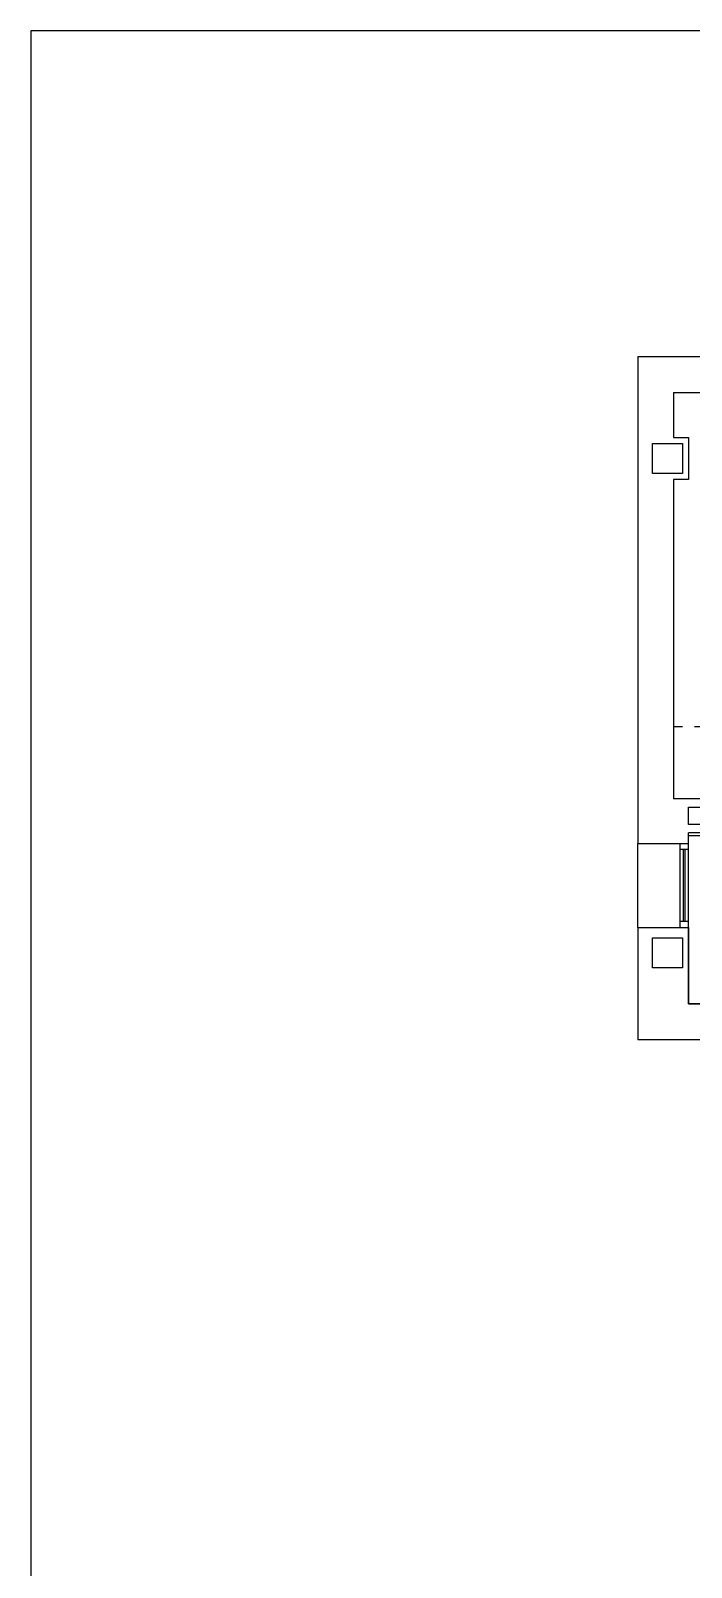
# Model space of a CAD drawing. Header units: millimetres. Extents: x 441156 to 441876, y 4514765 to 4515211.
# Drawn here: x 441432.47 to 441437.98, y 4515173.78 to 4515186.58 of the extents above; entities that cross this region are included whole.
import ezdxf

# ---------------------------------------------------------------- set-up
doc = ezdxf.new("R2010")
doc.units = ezdxf.units.MM
doc.linetypes.add('RAYITAS', pattern=[0.375, 0.25, -0.125])
doc.layers.add('01_cartela', color=6, linetype='Continuous', plot=False)
doc.layers.add('01_mono PRIMERA', color=2, linetype='Continuous')
doc.layers.add('01_proyección', color=4, linetype='RAYITAS')

# ---------------------------------------------------------------- blocks, each defined once
blk = doc.blocks.new('A$C065C7C63')
at = {"layer": '01_mono PRIMERA', "color": 254}
for p, q in [((1.407, 13.1, 0), (1.407, 9.042, 0)), ((1.407, 13.1, 0), (3.107, 13.1, 0)), ((1.707, 12.8, 0), (1.707, 12.425, 0)), ((1.707, 12.8, 0), (3.107, 12.8, 0)), ((1.707, 12.075, 0), (1.707, 9.415, 0)), ((4.419, 9.415, 0), (1.707, 9.415, 0)), ((2.582, 9.13, 0), (1.832, 9.13, 0)), ((1.832, 9.042, 0), (1.832, 9.13, 0)), ((1.832, 7.705, 0), (1.832, 9.105, 0)), ((2.582, 9.105, 0), (1.832, 9.105, 0)), ((1.407, 8.342, 0), (1.407, 9.042, 0)), ((1.407, 9.042, 0), (1.832, 9.042, 0)), ((1.762, 8.342, 0), (1.762, 9.042, 0)), ((1.832, 8.992, 0), (1.762, 8.992, 0)), ((1.79, 8.392, 0), (1.79, 8.992, 0)), ((1.804, 8.392, 0), (1.804, 8.992, 0)), ((1.832, 8.342, 0), (1.832, 9.042, 0)), ((1.407, 8.342, 0), (1.407, 7.405, 0)), ((1.407, 8.342, 0), (1.832, 8.342, 0)), ((1.832, 8.392, 0), (1.762, 8.392, 0)), ((1.832, 8.342, 0), (1.832, 7.705, 0)), ((1.832, 7.705, 0), (4.282, 7.705, 0)), ((2.582, 7.705, 0), (1.832, 7.705, 0)), ((2.007, 7.405, 0), (1.407, 7.405, 0))]:
    blk.add_line(p, q, dxfattribs=at)
for points in [[(1.707, 12.425), (1.832, 12.425), (1.832, 12.075)], [(1.832, 12.075), (1.707, 12.075)]]:
    blk.add_lwpolyline(points, dxfattribs=at)
for points in [[(1.782, 12.125), (1.532, 12.125), (1.532, 12.375), (1.782, 12.375), (1.782, 12.125)], [(1.782, 8.005), (1.532, 8.005), (1.532, 8.255), (1.782, 8.255), (1.782, 8.005)]]:
    blk.add_lwpolyline(points, close=True, dxfattribs=at)
at = {"layer": '01_mono PRIMERA', "color": 254, "elevation": 0}
blk.add_lwpolyline([(1.832, 9.345), (2.512, 9.345), (2.512, 9.2), (1.832, 9.2)], close=True, dxfattribs=at)
at = {"layer": '01_proyección', "color": 120, "ltscale": 0.25}
blk.add_line((4.382, 10.015, 0), (1.707, 10.015, 0), dxfattribs=at)

msp = doc.modelspace()

# ---------------------------------------------------------------- linework, layer by layer
at = {"layer": '01_cartela', "color": 3}
msp.add_lwpolyline([(441432.47255193, 4515186.58008588), (441432.47255193, 4515165.04506187), (441463.11053999, 4515165.04506187), (441463.11053999, 4515186.58008588)], close=True, dxfattribs=at)

# ---------------------------------------------------------------- block references
at = {"layer": '01_mono PRIMERA'}
msp.add_blockref('A$C065C7C63', (441436.12636912, 4515170.76543437), dxfattribs=at)

doc.saveas('drawing.dxf')
